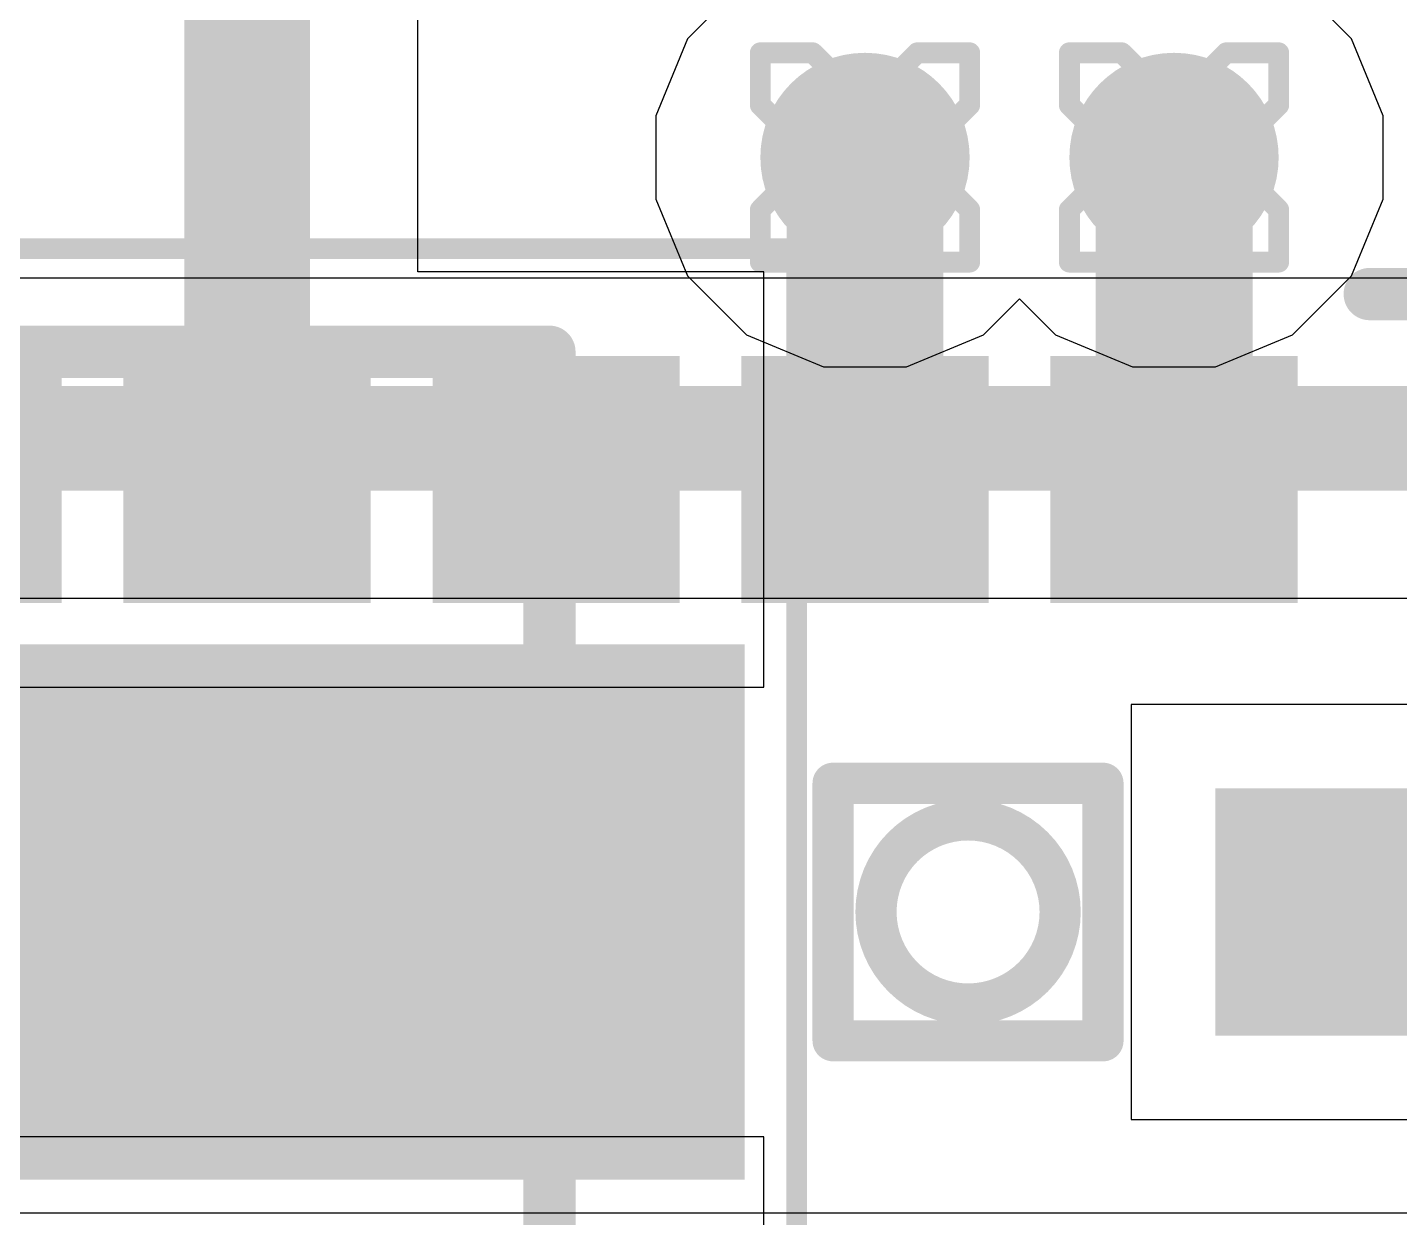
# Model space of a CAD drawing. Header units: inches. Extents: x -13 to 356, y -4 to 120.
# Drawn here: x 5.852 to 9.182, y 33.055 to 35.944 of the extents above; entities that cross this region are included whole.
import ezdxf

# ---------------------------------------------------------------- set-up
doc = ezdxf.new("R2010")
doc.units = ezdxf.units.IN
for name, color, linetype in [('Bottom Layer', 5, 'Continuous'), ('Bottom Overlay', 54, 'Continuous'), ('Bottom Paste', 16, 'Continuous'), ('Bottom Solder', 6, 'Continuous'), ('Drill Drawing', 1, 'Continuous'), ('GND', 16, 'Continuous'), ('Mechanical 13', 56, 'Continuous'), ('Mechanical 15', 56, 'Continuous'), ('POWER', 76, 'Continuous'), ('Top Layer', 1, 'Continuous'), ('Top Overlay', 2, 'Continuous'), ('Via Holes', 16, 'Continuous')]:
    doc.layers.add(name, color=color, linetype=linetype)

# ---------------------------------------------------------------- blocks, each defined once
blk = doc.blocks.new('VL53L5CXV0GC_1_B_20')
at = {"layer": 'Bottom Layer'}
for points in [[(-1.1579987, 0.5998718), (1.1579987, 0.5998718), (1.1579987, -0.6001257999999999), (-1.1579987, -0.6001257999999999)], [(-2.8999815, 0.2498725), (-2.3999825, 0.2498725), (-2.3999825, -0.2501265), (-2.8999815, -0.2501265)], [(-2.49993404, -0.7999094999999999), (-1.99993504, -0.7999094999999999), (-1.99993504, -1.2999085), (-2.49993404, -1.2999085)], [(-1.7498695, -0.7999094999999999), (-1.2498705, -0.7999094999999999), (-1.2498705, -1.2999085), (-1.7498695, -1.2999085)], [(-1.0000615, -0.7999094999999999), (-0.5000625, -0.7999094999999999), (-0.5000625, -1.2999085), (-1.0000615, -1.2999085)], [(-0.24999696, -0.7999094999999999), (0.25000204, -0.7999094999999999), (0.25000204, -1.2999085), (-0.24999696, -1.2999085)], [(0.5000625, -0.7999094999999999), (1.0000615, -0.7999094999999999), (1.0000615, -1.2999085), (0.5000625, -1.2999085)]]:
    blk.add_hatch(color=5, dxfattribs=at).paths.add_polyline_path(points)
at = {"layer": 'Bottom Paste'}
for points in [[(-1.1579987, 0.5998718), (1.1579987, 0.5998718), (1.1579987, -0.6001257999999999), (-1.1579987, -0.6001257999999999)], [(-2.8999815, 0.2498725), (-2.3999825, 0.2498725), (-2.3999825, -0.2501265), (-2.8999815, -0.2501265)], [(-2.49993404, -0.7999094999999999), (-1.99993504, -0.7999094999999999), (-1.99993504, -1.2999085), (-2.49993404, -1.2999085)], [(-1.7498695, -0.7999094999999999), (-1.2498705, -0.7999094999999999), (-1.2498705, -1.2999085), (-1.7498695, -1.2999085)], [(-1.0000615, -0.7999094999999999), (-0.5000625, -0.7999094999999999), (-0.5000625, -1.2999085), (-1.0000615, -1.2999085)], [(-0.24999696, -0.7999094999999999), (0.25000204, -0.7999094999999999), (0.25000204, -1.2999085), (-0.24999696, -1.2999085)], [(0.5000625, -0.7999094999999999), (1.0000615, -0.7999094999999999), (1.0000615, -1.2999085), (0.5000625, -1.2999085)]]:
    blk.add_hatch(color=16, dxfattribs=at).paths.add_polyline_path(points)
at = {"layer": 'Bottom Solder'}
for points in [[(-1.2079986, 0.6498716999999999), (1.2079986, 0.6498716999999999), (1.2079986, -0.6501256999999999), (-1.2079986, -0.6501256999999999)], [(-2.9499814, 0.2998724), (-2.3499826, 0.2998724), (-2.3499826, -0.3001264), (-2.9499814, -0.3001264)], [(-2.54993394, -0.7499096), (-1.94993514, -0.7499096), (-1.94993514, -1.3499084), (-2.54993394, -1.3499084)], [(-1.7998694, -0.7499096), (-1.1998706, -0.7499096), (-1.1998706, -1.3499084), (-1.7998694, -1.3499084)], [(-1.0500614, -0.7499096), (-0.4500625999999999, -0.7499096), (-0.4500625999999999, -1.3499084), (-1.0500614, -1.3499084)], [(-0.29999686, -0.7499096), (0.30000194, -0.7499096), (0.30000194, -1.3499084), (-0.29999686, -1.3499084)], [(0.4500625999999999, -0.7499096), (1.0500614, -0.7499096), (1.0500614, -1.3499084), (0.4500625999999999, -1.3499084)]]:
    blk.add_hatch(color=6, dxfattribs=at).paths.add_polyline_path(points)
at = {"layer": 'Bottom Overlay'}
for points in [[(-1.4224, 0.312547, 0.0999998, 0.0999998, 0), (-2.077466, 0.312547, 0.0999998, 0.0999998, 0)], [(-2.077466, 0.312547, 0.0999998, 0.0999998, 0), (-2.077466, -0.312547, 0.0999998, 0.0999998, 0)], [(-1.4224, 0.312547, 0.0999998, 0.0999998, 0), (-1.4224, -0.312547, 0.0999998, 0.0999998, 0)], [(-1.4224, -0.312547, 0.0999998, 0.0999998, 0), (-2.077466, -0.312547, 0.0999998, 0.0999998, 0)], [(-2.725039, -1.50001986, 0.127, 0.127, 0), (-3.1999174, -1.5000224, 0.127, 0.127, 0)]]:
    blk.add_lwpolyline(points, format="xyseb", dxfattribs=at)
for points in [[(-2.10246468, 0.312547, 0.0499999, 0.0499999, 1), (-2.05246732, 0.312547, 0.0499999, 0.0499999, 1)], [(-2.10246468, 0.312547, 0.0499999, 0.0499999, 1), (-2.05246732, 0.312547, 0.0499999, 0.0499999, 1)], [(-1.44739868, 0.312547, 0.0499999, 0.0499999, 1), (-1.39740132, 0.312547, 0.0499999, 0.0499999, 1)], [(-1.44739868, 0.312547, 0.0499999, 0.0499999, 1), (-1.39740132, 0.312547, 0.0499999, 0.0499999, 1)], [(-1.52654, -0.000127, 0.0999998, 0.0999998, 1), (-1.97358, -0.000127, 0.0999998, 0.0999998, 1)], [(-1.99857868, -0.000127, 0.0499999, 0.0499999, 1), (-1.94858132, -0.000127, 0.0499999, 0.0499999, 1)], [(-1.55153868, -0.000127, 0.0499999, 0.0499999, 1), (-1.50154132, -0.000127, 0.0499999, 0.0499999, 1)], [(-2.10246468, -0.312547, 0.0499999, 0.0499999, 1), (-2.05246732, -0.312547, 0.0499999, 0.0499999, 1)], [(-2.10246468, -0.312547, 0.0499999, 0.0499999, 1), (-2.05246732, -0.312547, 0.0499999, 0.0499999, 1)], [(-1.44739868, -0.312547, 0.0499999, 0.0499999, 1), (-1.39740132, -0.312547, 0.0499999, 0.0499999, 1)], [(-1.44739868, -0.312547, 0.0499999, 0.0499999, 1), (-1.39740132, -0.312547, 0.0499999, 0.0499999, 1)], [(-2.756789, -1.50001986, 0.0635, 0.0635, 1), (-2.693289, -1.50001986, 0.0635, 0.0635, 1)]]:
    blk.add_lwpolyline(points, format="xyseb", close=True, dxfattribs=at)
blk = doc.blocks.new('IND_CLF7045T_3R3N_D_22')
at = {"layer": 'Mechanical 13'}
for points in [[(-3.60000042, 3.45000072, 0.127, 0.127, 0), (3.60000042, 3.45000072, 0.127, 0.127, 0)], [(3.60000042, -3.45000072, 0.127, 0.127, 0), (3.60000042, 3.45000072, 0.127, 0.127, 0)]]:
    blk.add_lwpolyline(points, format="xyseb", dxfattribs=at)
blk.add_lwpolyline([(3.56825042, 3.45000072, 0.0635, 0.0635, 1), (3.63175042, 3.45000072, 0.0635, 0.0635, 1)], format="xyseb", close=True, dxfattribs=at)
blk.add_lwpolyline([(3.56825042, 3.45000072, 0.0635, 0.0635, 1), (3.63175042, 3.45000072, 0.0635, 0.0635, 1)], format="xyseb", close=True, dxfattribs=at)
at = {"layer": 'Mechanical 15'}
for points in [[(-4.19999922, 3.70000022, 0.0499999, 0.0499999, 0), (4.19999922, 3.70000022, 0.0499999, 0.0499999, 0)], [(4.19999922, -3.70000022, 0.0499999, 0.0499999, 0), (4.19999922, 3.70000022, 0.0499999, 0.0499999, 0)]]:
    blk.add_lwpolyline(points, format="xyseb", dxfattribs=at)
blk.add_lwpolyline([(4.18749988, 3.70000022, 0.02499868, 0.02499868, 1), (4.21249856, 3.70000022, 0.02499868, 0.02499868, 1)], format="xyseb", close=True, dxfattribs=at)
blk.add_lwpolyline([(4.18749988, 3.70000022, 0.02499868, 0.02499868, 1), (4.21249856, 3.70000022, 0.02499868, 0.02499868, 1)], format="xyseb", close=True, dxfattribs=at)
at = {"layer": 'Top Overlay'}
for points in [[(-3.60000042, 3.45000072, 0.127, 0.127, 0), (3.60000042, 3.45000072, 0.127, 0.127, 0)], [(3.60000042, 1.4199997, 0.127, 0.127, 0), (3.60000042, 3.45000072, 0.127, 0.127, 0)]]:
    blk.add_lwpolyline(points, format="xyseb", dxfattribs=at)
for points in [[(3.56825042, 3.45000072, 0.0635, 0.0635, 1), (3.63175042, 3.45000072, 0.0635, 0.0635, 1)], [(3.56825042, 3.45000072, 0.0635, 0.0635, 1), (3.63175042, 3.45000072, 0.0635, 0.0635, 1)], [(3.56825042, 1.4199997, 0.0635, 0.0635, 1), (3.63175042, 1.4199997, 0.0635, 0.0635, 1)]]:
    blk.add_lwpolyline(points, format="xyseb", close=True, dxfattribs=at)

msp = doc.modelspace()

# ---------------------------------------------------------------- hatches: boundary and pattern name
at = {"layer": 'Bottom Layer'}
h = msp.add_hatch(color=5, dxfattribs=at)
edge = h.paths.add_edge_path()
edge.add_arc((7.884523219999999, 35.628707), 0.254, 0, 360)
h = msp.add_hatch(color=5, dxfattribs=at)
edge = h.paths.add_edge_path()
edge.add_arc((8.634587759999999, 35.628707), 0.254, 0, 360)
at = {"layer": 'GND'}
h = msp.add_hatch(color=16, dxfattribs=at)
edge = h.paths.add_edge_path()
edge.add_arc((7.884523219999999, 35.628707), 0.254, 0, 360)
h = msp.add_hatch(color=16, dxfattribs=at)
edge = h.paths.add_edge_path()
edge.add_arc((8.634587759999999, 35.628707), 0.254, 0, 360)
at = {"layer": 'POWER'}
h = msp.add_hatch(color=76, dxfattribs=at)
edge = h.paths.add_edge_path()
edge.add_arc((7.884523219999999, 35.628707), 0.254, 0, 360)
h = msp.add_hatch(color=76, dxfattribs=at)
edge = h.paths.add_edge_path()
edge.add_arc((8.634587759999999, 35.628707), 0.254, 0, 360)
at = {"layer": 'Top Layer'}
h = msp.add_hatch(color=1, dxfattribs=at)
edge = h.paths.add_edge_path()
edge.add_arc((7.884523219999999, 35.628707), 0.254, 0, 360)
h = msp.add_hatch(color=1, dxfattribs=at)
edge = h.paths.add_edge_path()
edge.add_arc((8.634587759999999, 35.628707), 0.254, 0, 360)
at = {"layer": 'Via Holes'}
h = msp.add_hatch(color=7, dxfattribs=at)
edge = h.paths.add_edge_path()
edge.add_arc((7.884523219999999, 35.628707), 0.127, 0, 360)
h = msp.add_hatch(color=7, dxfattribs=at)
edge = h.paths.add_edge_path()
edge.add_arc((8.634587759999999, 35.628707), 0.127, 0, 360)

# ---------------------------------------------------------------- linework, layer by layer
at = {"layer": 'Bottom Layer'}
for p, q in [((6.79901358, 35.35090719999999), (6.79901358, 37.5264172)), ((7.63871472, 35.35090719999999), (6.79901358, 35.35090719999999)), ((7.63871472, 34.3429082), (7.63871472, 35.35090719999999)), ((4.380529719999999, 34.3429082), (7.63871472, 34.3429082)), ((9.53863472, 34.3011252), (8.53063572, 34.3011252)), ((8.53063572, 34.3011252), (8.53063572, 33.2931262)), ((8.53063572, 33.2931262), (9.53863472, 33.2931262)), ((7.63871472, 33.2510892), (5.13059172, 33.2510892)), ((7.63871472, 32.2430902), (7.63871472, 33.2510892))]:
    msp.add_line(p, q, dxfattribs=at)
for points in [[(6.384650679999999, 34.8469077, 0.3048, 0.3048, 0), (6.384650679999999, 37.69805262, 0.3048, 0.3048, 0)], [(7.884523219999999, 34.8469077, 0.3809999999999999, 0.3809999999999999, 0), (7.884523219999999, 35.628707, 0.3809999999999999, 0.3809999999999999, 0)], [(8.634587759999999, 34.8469077, 0.3809999999999999, 0.3809999999999999, 0), (8.634587759999999, 35.628707, 0.3809999999999999, 0.3809999999999999, 0)], [(8.634585219999998, 35.62870954, 0.2032, 0.2032, 0), (8.634587759999999, 35.628707, 0.2032, 0.2032, 0)], [(9.03463522, 33.7971257, 0.3809999999999999, 0.3809999999999999, 0), (10.39472394, 33.7971257, 0.3809999999999999, 0.3809999999999999, 0)]]:
    msp.add_lwpolyline(points, format="xyseb", dxfattribs=at)
for points in [[(7.789273219999999, 35.628707, 0.1905, 0.1905, 1), (7.979773219999999, 35.628707, 0.1905, 0.1905, 1)], [(8.53933776, 35.628707, 0.1905, 0.1905, 1), (8.72983776, 35.628707, 0.1905, 0.1905, 1)], [(8.58378522, 35.62870954, 0.1016, 0.1016, 1), (8.685385219999999, 35.62870954, 0.1016, 0.1016, 1)], [(8.583787759999998, 35.628707, 0.1016, 0.1016, 1), (8.68538776, 35.628707, 0.1016, 0.1016, 1)], [(7.789273219999999, 34.8469077, 0.1905, 0.1905, 1), (7.979773219999999, 34.8469077, 0.1905, 0.1905, 1)], [(8.53933776, 34.8469077, 0.1905, 0.1905, 1), (8.72983776, 34.8469077, 0.1905, 0.1905, 1)], [(6.30845068, 34.8469077, 0.1524, 0.1524, 1), (6.460850679999999, 34.8469077, 0.1524, 0.1524, 1)], [(8.939385219999998, 33.7971257, 0.1905, 0.1905, 1), (9.129885219999998, 33.7971257, 0.1905, 0.1905, 1)]]:
    msp.add_lwpolyline(points, format="xyseb", close=True, dxfattribs=at)
at = {"layer": 'Drill Drawing'}
for points in [[(7.63052322, 35.755707, 0.0508, 0.0508, 0), (7.63052322, 35.882707, 0.0508, 0.0508, 0)], [(7.63052322, 35.882707, 0.0508, 0.0508, 0), (7.75752322, 35.882707, 0.0508, 0.0508, 0)], [(7.75752322, 35.882707, 0.0508, 0.0508, 0), (7.884523219999999, 35.755707, 0.0508, 0.0508, 0)], [(7.884523219999999, 35.755707, 0.0508, 0.0508, 0), (8.011523219999999, 35.882707, 0.0508, 0.0508, 0)], [(8.011523219999999, 35.882707, 0.0508, 0.0508, 0), (8.13852322, 35.882707, 0.0508, 0.0508, 0)], [(8.13852322, 35.755707, 0.0508, 0.0508, 0), (8.13852322, 35.882707, 0.0508, 0.0508, 0)], [(8.380587760000001, 35.755707, 0.0508, 0.0508, 0), (8.380587760000001, 35.882707, 0.0508, 0.0508, 0)], [(8.380587760000001, 35.882707, 0.0508, 0.0508, 0), (8.507587759999998, 35.882707, 0.0508, 0.0508, 0)], [(8.507587759999998, 35.882707, 0.0508, 0.0508, 0), (8.634587759999999, 35.755707, 0.0508, 0.0508, 0)], [(8.634587759999999, 35.755707, 0.0508, 0.0508, 0), (8.76158776, 35.882707, 0.0508, 0.0508, 0)], [(8.76158776, 35.882707, 0.0508, 0.0508, 0), (8.88858776, 35.882707, 0.0508, 0.0508, 0)], [(8.88858776, 35.755707, 0.0508, 0.0508, 0), (8.88858776, 35.882707, 0.0508, 0.0508, 0)], [(7.63052322, 35.755707, 0.0508, 0.0508, 0), (7.75752322, 35.628707, 0.0508, 0.0508, 0)], [(8.011523219999999, 35.628707, 0.0508, 0.0508, 0), (8.13852322, 35.755707, 0.0508, 0.0508, 0)], [(8.380587760000001, 35.755707, 0.0508, 0.0508, 0), (8.507587759999998, 35.628707, 0.0508, 0.0508, 0)], [(8.76158776, 35.628707, 0.0508, 0.0508, 0), (8.88858776, 35.755707, 0.0508, 0.0508, 0)], [(7.63052322, 35.501707, 0.0508, 0.0508, 0), (7.75752322, 35.628707, 0.0508, 0.0508, 0)], [(8.011523219999999, 35.628707, 0.0508, 0.0508, 0), (8.13852322, 35.501707, 0.0508, 0.0508, 0)], [(8.380587760000001, 35.501707, 0.0508, 0.0508, 0), (8.507587759999998, 35.628707, 0.0508, 0.0508, 0)], [(8.76158776, 35.628707, 0.0508, 0.0508, 0), (8.88858776, 35.501707, 0.0508, 0.0508, 0)], [(7.63052322, 35.374707, 0.0508, 0.0508, 0), (7.63052322, 35.501707, 0.0508, 0.0508, 0)], [(7.75752322, 35.374707, 0.0508, 0.0508, 0), (7.884523219999999, 35.501707, 0.0508, 0.0508, 0)], [(7.884523219999999, 35.501707, 0.0508, 0.0508, 0), (8.011523219999999, 35.374707, 0.0508, 0.0508, 0)], [(8.13852322, 35.374707, 0.0508, 0.0508, 0), (8.13852322, 35.501707, 0.0508, 0.0508, 0)], [(8.380587760000001, 35.374707, 0.0508, 0.0508, 0), (8.380587760000001, 35.501707, 0.0508, 0.0508, 0)], [(8.507587759999998, 35.374707, 0.0508, 0.0508, 0), (8.634587759999999, 35.501707, 0.0508, 0.0508, 0)], [(8.634587759999999, 35.501707, 0.0508, 0.0508, 0), (8.76158776, 35.374707, 0.0508, 0.0508, 0)], [(8.88858776, 35.374707, 0.0508, 0.0508, 0), (8.88858776, 35.501707, 0.0508, 0.0508, 0)], [(7.63052322, 35.374707, 0.0508, 0.0508, 0), (7.75752322, 35.374707, 0.0508, 0.0508, 0)], [(8.011523219999999, 35.374707, 0.0508, 0.0508, 0), (8.13852322, 35.374707, 0.0508, 0.0508, 0)], [(8.380587760000001, 35.374707, 0.0508, 0.0508, 0), (8.507587759999998, 35.374707, 0.0508, 0.0508, 0)], [(8.76158776, 35.374707, 0.0508, 0.0508, 0), (8.88858776, 35.374707, 0.0508, 0.0508, 0)]]:
    msp.add_lwpolyline(points, format="xyseb", dxfattribs=at)
for points in [[(7.61782322, 35.882707, 0.0254, 0.0254, 1), (7.64322322, 35.882707, 0.0254, 0.0254, 1)], [(7.61782322, 35.882707, 0.0254, 0.0254, 1), (7.64322322, 35.882707, 0.0254, 0.0254, 1)], [(7.744823220000001, 35.882707, 0.0254, 0.0254, 1), (7.770223219999999, 35.882707, 0.0254, 0.0254, 1)], [(7.744823220000001, 35.882707, 0.0254, 0.0254, 1), (7.770223219999999, 35.882707, 0.0254, 0.0254, 1)], [(7.998823219999999, 35.882707, 0.0254, 0.0254, 1), (8.02422322, 35.882707, 0.0254, 0.0254, 1)], [(7.998823219999999, 35.882707, 0.0254, 0.0254, 1), (8.02422322, 35.882707, 0.0254, 0.0254, 1)], [(8.12582322, 35.882707, 0.0254, 0.0254, 1), (8.151223219999999, 35.882707, 0.0254, 0.0254, 1)], [(8.12582322, 35.882707, 0.0254, 0.0254, 1), (8.151223219999999, 35.882707, 0.0254, 0.0254, 1)], [(8.36788776, 35.882707, 0.0254, 0.0254, 1), (8.39328776, 35.882707, 0.0254, 0.0254, 1)], [(8.36788776, 35.882707, 0.0254, 0.0254, 1), (8.39328776, 35.882707, 0.0254, 0.0254, 1)], [(8.49488776, 35.882707, 0.0254, 0.0254, 1), (8.520287759999999, 35.882707, 0.0254, 0.0254, 1)], [(8.49488776, 35.882707, 0.0254, 0.0254, 1), (8.520287759999999, 35.882707, 0.0254, 0.0254, 1)], [(8.748887759999999, 35.882707, 0.0254, 0.0254, 1), (8.77428776, 35.882707, 0.0254, 0.0254, 1)], [(8.748887759999999, 35.882707, 0.0254, 0.0254, 1), (8.77428776, 35.882707, 0.0254, 0.0254, 1)], [(8.87588776, 35.882707, 0.0254, 0.0254, 1), (8.901287759999999, 35.882707, 0.0254, 0.0254, 1)], [(8.87588776, 35.882707, 0.0254, 0.0254, 1), (8.901287759999999, 35.882707, 0.0254, 0.0254, 1)], [(7.61782322, 35.755707, 0.0254, 0.0254, 1), (7.64322322, 35.755707, 0.0254, 0.0254, 1)], [(7.61782322, 35.755707, 0.0254, 0.0254, 1), (7.64322322, 35.755707, 0.0254, 0.0254, 1)], [(7.871823219999999, 35.755707, 0.0254, 0.0254, 1), (7.897223219999999, 35.755707, 0.0254, 0.0254, 1)], [(7.871823219999999, 35.755707, 0.0254, 0.0254, 1), (7.897223219999999, 35.755707, 0.0254, 0.0254, 1)], [(8.12582322, 35.755707, 0.0254, 0.0254, 1), (8.151223219999999, 35.755707, 0.0254, 0.0254, 1)], [(8.12582322, 35.755707, 0.0254, 0.0254, 1), (8.151223219999999, 35.755707, 0.0254, 0.0254, 1)], [(8.36788776, 35.755707, 0.0254, 0.0254, 1), (8.39328776, 35.755707, 0.0254, 0.0254, 1)], [(8.36788776, 35.755707, 0.0254, 0.0254, 1), (8.39328776, 35.755707, 0.0254, 0.0254, 1)], [(8.621887759999998, 35.755707, 0.0254, 0.0254, 1), (8.64728776, 35.755707, 0.0254, 0.0254, 1)], [(8.621887759999998, 35.755707, 0.0254, 0.0254, 1), (8.64728776, 35.755707, 0.0254, 0.0254, 1)], [(8.87588776, 35.755707, 0.0254, 0.0254, 1), (8.901287759999999, 35.755707, 0.0254, 0.0254, 1)], [(8.87588776, 35.755707, 0.0254, 0.0254, 1), (8.901287759999999, 35.755707, 0.0254, 0.0254, 1)], [(7.744823220000001, 35.628707, 0.0254, 0.0254, 1), (7.770223219999999, 35.628707, 0.0254, 0.0254, 1)], [(7.744823220000001, 35.628707, 0.0254, 0.0254, 1), (7.770223219999999, 35.628707, 0.0254, 0.0254, 1)], [(7.998823219999999, 35.628707, 0.0254, 0.0254, 1), (8.02422322, 35.628707, 0.0254, 0.0254, 1)], [(7.998823219999999, 35.628707, 0.0254, 0.0254, 1), (8.02422322, 35.628707, 0.0254, 0.0254, 1)], [(8.49488776, 35.628707, 0.0254, 0.0254, 1), (8.520287759999999, 35.628707, 0.0254, 0.0254, 1)], [(8.49488776, 35.628707, 0.0254, 0.0254, 1), (8.520287759999999, 35.628707, 0.0254, 0.0254, 1)], [(8.748887759999999, 35.628707, 0.0254, 0.0254, 1), (8.77428776, 35.628707, 0.0254, 0.0254, 1)], [(8.748887759999999, 35.628707, 0.0254, 0.0254, 1), (8.77428776, 35.628707, 0.0254, 0.0254, 1)], [(7.61782322, 35.501707, 0.0254, 0.0254, 1), (7.64322322, 35.501707, 0.0254, 0.0254, 1)], [(7.61782322, 35.501707, 0.0254, 0.0254, 1), (7.64322322, 35.501707, 0.0254, 0.0254, 1)], [(7.871823219999999, 35.501707, 0.0254, 0.0254, 1), (7.897223219999999, 35.501707, 0.0254, 0.0254, 1)], [(7.871823219999999, 35.501707, 0.0254, 0.0254, 1), (7.897223219999999, 35.501707, 0.0254, 0.0254, 1)], [(8.12582322, 35.501707, 0.0254, 0.0254, 1), (8.151223219999999, 35.501707, 0.0254, 0.0254, 1)], [(8.12582322, 35.501707, 0.0254, 0.0254, 1), (8.151223219999999, 35.501707, 0.0254, 0.0254, 1)], [(8.36788776, 35.501707, 0.0254, 0.0254, 1), (8.39328776, 35.501707, 0.0254, 0.0254, 1)], [(8.36788776, 35.501707, 0.0254, 0.0254, 1), (8.39328776, 35.501707, 0.0254, 0.0254, 1)], [(8.621887759999998, 35.501707, 0.0254, 0.0254, 1), (8.64728776, 35.501707, 0.0254, 0.0254, 1)], [(8.621887759999998, 35.501707, 0.0254, 0.0254, 1), (8.64728776, 35.501707, 0.0254, 0.0254, 1)], [(8.87588776, 35.501707, 0.0254, 0.0254, 1), (8.901287759999999, 35.501707, 0.0254, 0.0254, 1)], [(8.87588776, 35.501707, 0.0254, 0.0254, 1), (8.901287759999999, 35.501707, 0.0254, 0.0254, 1)], [(7.61782322, 35.374707, 0.0254, 0.0254, 1), (7.64322322, 35.374707, 0.0254, 0.0254, 1)], [(7.61782322, 35.374707, 0.0254, 0.0254, 1), (7.64322322, 35.374707, 0.0254, 0.0254, 1)], [(7.744823220000001, 35.374707, 0.0254, 0.0254, 1), (7.770223219999999, 35.374707, 0.0254, 0.0254, 1)], [(7.744823220000001, 35.374707, 0.0254, 0.0254, 1), (7.770223219999999, 35.374707, 0.0254, 0.0254, 1)], [(7.998823219999999, 35.374707, 0.0254, 0.0254, 1), (8.02422322, 35.374707, 0.0254, 0.0254, 1)], [(7.998823219999999, 35.374707, 0.0254, 0.0254, 1), (8.02422322, 35.374707, 0.0254, 0.0254, 1)], [(8.12582322, 35.374707, 0.0254, 0.0254, 1), (8.151223219999999, 35.374707, 0.0254, 0.0254, 1)], [(8.12582322, 35.374707, 0.0254, 0.0254, 1), (8.151223219999999, 35.374707, 0.0254, 0.0254, 1)], [(8.36788776, 35.374707, 0.0254, 0.0254, 1), (8.39328776, 35.374707, 0.0254, 0.0254, 1)], [(8.36788776, 35.374707, 0.0254, 0.0254, 1), (8.39328776, 35.374707, 0.0254, 0.0254, 1)], [(8.49488776, 35.374707, 0.0254, 0.0254, 1), (8.520287759999999, 35.374707, 0.0254, 0.0254, 1)], [(8.49488776, 35.374707, 0.0254, 0.0254, 1), (8.520287759999999, 35.374707, 0.0254, 0.0254, 1)], [(8.748887759999999, 35.374707, 0.0254, 0.0254, 1), (8.77428776, 35.374707, 0.0254, 0.0254, 1)], [(8.748887759999999, 35.374707, 0.0254, 0.0254, 1), (8.77428776, 35.374707, 0.0254, 0.0254, 1)], [(8.87588776, 35.374707, 0.0254, 0.0254, 1), (8.901287759999999, 35.374707, 0.0254, 0.0254, 1)], [(8.87588776, 35.374707, 0.0254, 0.0254, 1), (8.901287759999999, 35.374707, 0.0254, 0.0254, 1)]]:
    msp.add_lwpolyline(points, format="xyseb", close=True, dxfattribs=at)
at = {"layer": 'POWER'}
for p, q in [((7.59676408, 36.05936908), (7.453861139999999, 35.91646614)), ((9.06524984, 35.91646614), (8.922346899999999, 36.05936908)), ((7.453861139999999, 35.91646614), (7.37652322, 35.72975328)), ((9.14258776, 35.72975328), (9.06524984, 35.91646614)), ((7.37652322, 35.72975328), (7.37652322, 35.52766071999999)), ((9.14258776, 35.52766071999999), (9.14258776, 35.72975328)), ((7.37652322, 35.52766071999999), (7.453861139999999, 35.34094786)), ((9.06524984, 35.34094786), (9.14258776, 35.52766071999999)), ((7.453861139999999, 35.34094786), (7.59676408, 35.19804491999999)), ((8.922346899999999, 35.19804491999999), (9.06524984, 35.34094786)), ((8.17228236, 35.19804491999999), (8.25955676, 35.28531678)), ((8.25955676, 35.28531678), (8.34682862, 35.19804491999999)), ((7.59676408, 35.19804491999999), (7.783476939999999, 35.120707)), ((7.9855695, 35.120707), (8.17228236, 35.19804491999999)), ((8.34682862, 35.19804491999999), (8.533541479999998, 35.120707)), ((8.73563404, 35.120707), (8.922346899999999, 35.19804491999999)), ((7.783476939999999, 35.120707), (7.9855695, 35.120707)), ((8.533541479999998, 35.120707), (8.73563404, 35.120707))]:
    msp.add_line(p, q, dxfattribs=at)
at = {"layer": 'Top Layer'}
for p, q in [((10.20736084, 35.33555544), (5.245638479999999, 35.33555544)), ((5.40654494, 34.55862532), (10.20736084, 34.55862532)), ((9.732853279999999, 33.06597653999999), (5.37946346, 33.06597653999999))]:
    msp.add_line(p, q, dxfattribs=at)
msp.add_lwpolyline([(5.245638479999999, 34.94709038, 0.254, 0.254, 0), (10.537317, 34.94709038, 0.254, 0.254, 0)], format="xyseb", dxfattribs=at)

# ---------------------------------------------------------------- block references
msp.add_blockref('IND_CLF7045T_3R3N_D_22', (3.5184334, 31.70700034))
at = {"rotation": 180}
msp.add_blockref('VL53L5CXV0GC_1_B_20', (6.38465322, 33.7969987), dxfattribs=at)

doc.saveas('drawing.dxf')
